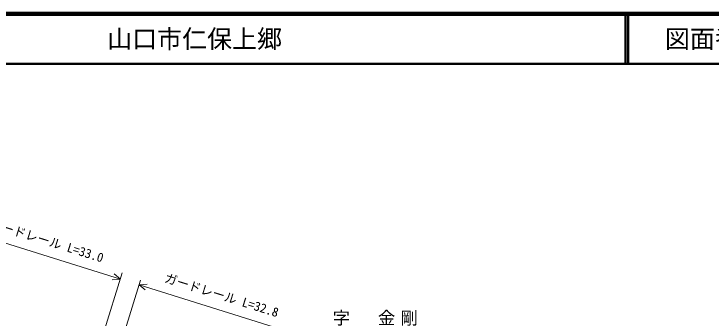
# Model space of a CAD drawing. Units: millimetres, scale not verified. Extents: x 40000 to 680000, y 20000 to 380000.
# Drawn here: x 386395 to 525856, y 319154 to 380000 of the extents above; entities that cross this region are included whole.
import ezdxf
from ezdxf.enums import TextEntityAlignment as Align

# ---------------------------------------------------------------- set-up
doc = ezdxf.new("R2010")
doc.units = ezdxf.units.MM
doc.header["$LTSCALE"] = 1000
for name, color, linetype, lineweight in [('M-BMK-HTXT', 7, 'Continuous', 13), ('M-STR-HTXT', 7, 'Continuous', 13), ('M-TTL', 2, 'Continuous', 140), ('M-TTL-LINE', 7, 'Continuous', 50)]:
    doc.layers.add(name, color=color, linetype=linetype, lineweight=lineweight)
doc.layers.add('M-TTL-TXT', color=7, linetype='Continuous')
doc.styles.add('ＭＳ ゴシック', font='')
doc.styles.get('ＭＳ ゴシック').set_extended_font_data('MS Gothic')

msp = doc.modelspace()

# ---------------------------------------------------------------- linework, layer by layer
at = {"layer": 'M-STR-HTXT'}
for p, q in [((407681, 326956), (376131, 336821)), ((398308, 296977), (408062, 328173)), ((407681, 326956), (406429, 327977)), ((401970, 295550), (411723, 326746)), ((407681, 326956), (406071, 326831)), ((411425, 325791), (413036, 325916)), ((442703, 316012), (411425, 325791)), ((411425, 325791), (412677, 324771))]:
    msp.add_line(p, q, dxfattribs=at)
at = {"layer": 'M-TTL'}
msp.add_line((680000, 380000), (40000, 380000), dxfattribs=at)
at = {"layer": 'M-TTL-LINE'}
for p, q in [((508747, 380000), (508747, 370000)), ((509247, 380000), (509247, 370000)), ((40000, 370000), (680000, 370000))]:
    msp.add_line(p, q, dxfattribs=at)

# ---------------------------------------------------------------- texts
at = {"layer": 'M-BMK-HTXT', "insert": (459185, 319043), "char_height": 2566, "attachment_point": 5, "style": 'ＭＳ ゴシック'}
msp.add_mtext('\\T1.29;字\u3000金剛', dxfattribs=at)
at = {"layer": 'M-STR-HTXT', "style": 'ＭＳ ゴシック'}
for s, p in [('ガードレール L=33.0', (392490, 333278)), ('ガードレール L=32.8', (427512, 322333))]:
    msp.add_text(s, height=1833, rotation=342.638, dxfattribs=at).set_placement(p, align=Align.BOTTOM_CENTER)
at = {"layer": 'M-TTL-TXT', "style": 'ＭＳ ゴシック'}
msp.add_text('山口市仁保上郷', height=3666, dxfattribs=at).set_placement((405024, 375000), align=Align.MIDDLE_LEFT)
msp.add_text('図面番号', height=3666, dxfattribs=at).set_placement((526622, 375000), align=Align.MIDDLE_CENTER)

doc.saveas('drawing.dxf')
